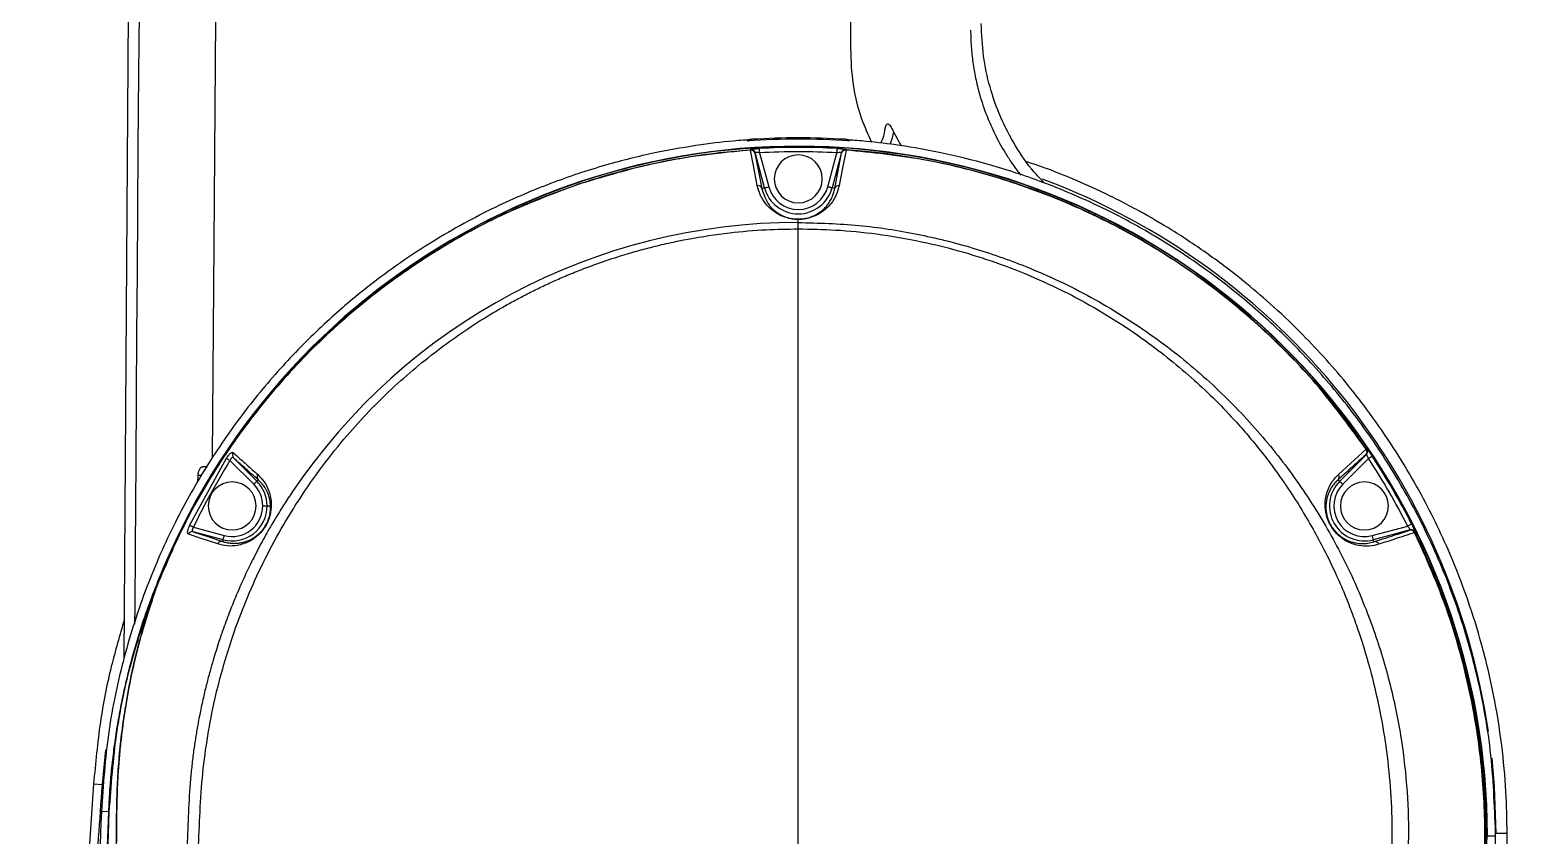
# Model space of a CAD drawing. Header units: millimetres. Extents: x 126 to 938, y 244 to 707.
# Drawn here: x 766.47 to 775.12, y 312.67 to 317.29 of the extents above; entities that cross this region are included whole.
import ezdxf

# ---------------------------------------------------------------- set-up
doc = ezdxf.new("R2010")
doc.units = ezdxf.units.MM

msp = doc.modelspace()

# ---------------------------------------------------------------- linework, layer by layer
at = {"color": 7, "linetype": 'Continuous', "lineweight": 25}
for p, q in [((767.0124, 313.692), (767.0388, 317.3901)), ((771.4267, 316.7107), (771.4704, 316.6302)), ((770.584, 316.6631), (770.6019, 316.6679)), ((770.6019, 316.6679), (770.6162, 316.6689)), ((771.1444, 316.6689), (771.1587, 316.6679)), ((771.1587, 316.6679), (771.1766, 316.6631)), ((770.6059, 316.607), (770.606, 316.6056)), ((770.6867, 316.3882), (770.6324, 316.591)), ((770.6587, 316.5894), (770.7109, 316.3947)), ((771.0498, 316.3947), (771.1019, 316.5894)), ((771.1282, 316.591), (771.0739, 316.3882)), ((770.6711, 316.384), (770.6867, 316.3882)), ((771.0895, 316.384), (771.0739, 316.3882)), ((770.8803, 316.2082), (770.8803, 316.2089)), ((770.8803, 316.1901), (770.8803, 316.2082)), ((770.8803, 316.1535), (770.8803, 316.1901)), ((770.8803, 306.8401), (770.8803, 316.1535)), ((773.9798, 314.7459), (774.1384, 314.8899)), ((774.1402, 314.8913), (774.1384, 314.8899)), ((767.3886, 314.4534), (767.5999, 314.8384)), ((767.7568, 314.6892), (767.6203, 314.8257)), ((767.6404, 314.8408), (767.7744, 314.7068)), ((773.9862, 314.7068), (774.1396, 314.8603)), ((774.1516, 314.8369), (774.0039, 314.6892)), ((767.4366, 314.7009), (767.4379, 314.7401)), ((767.4587, 314.7401), (767.4379, 314.7401)), ((767.491, 314.7901), (767.4642, 314.7901)), ((767.7823, 314.7147), (767.7744, 314.7068)), ((773.9773, 314.7158), (773.9862, 314.7068)), ((767.8082, 314.5651), (767.8331, 314.5651)), ((767.8331, 314.5651), (767.8531, 314.5651)), ((774.1733, 314.3957), (774.3766, 314.4501)), ((767.5808, 314.3715), (767.4099, 314.4173)), ((767.4102, 314.4431), (767.5873, 314.3957)), ((767.5782, 314.3618), (767.5808, 314.3715)), ((774.3913, 314.4282), (774.1798, 314.3715)), ((774.1829, 314.36), (774.1798, 314.3715)), ((774.4159, 314.4123), (774.4184, 314.4134)), ((767.1999, 314.1061), (767.2514, 314.2366)), ((767.2101, 314.1397), (767.236, 314.2052)), ((766.8884, 312.9693), (766.9071, 313.1662)), ((766.8379, 312.9728), (766.7428, 311.5358)), ((766.8379, 312.9728), (766.8884, 312.9693)), ((766.8921, 312.9148), (766.895, 312.9688)), ((766.9249, 312.8122), (766.8827, 312.8137)), ((766.8784, 312.6901), (766.8702, 312.454)), ((774.8228, 312.6741), (774.8312, 312.6741)), ((774.8332, 312.6741), (774.8803, 312.6741)), ((774.882, 312.6901), (774.9467, 312.6901))]:
    msp.add_line(p, q, dxfattribs=at)
at = {"color": 7, "linetype": 'Continuous', "lineweight": 25, "flags": 128}
for points in [[(767.0749, 313.8884), (767.0756, 313.9896), (767.0779, 314.3129), (767.0799, 314.5871), (767.0815, 314.8121), (767.0825, 314.9486), (767.0832, 315.0574), (767.0835, 315.0932), (767.0837, 315.1245), (767.0839, 315.1515), (767.0841, 315.174), (767.0842, 315.1921), (767.0867, 315.5491), (767.0893, 315.9062), (767.0918, 316.2634), (767.0944, 316.62), (767.0975, 317.0469), (767.1004, 317.3901)], [(767.5202, 314.8413), (767.5292, 316.068), (767.5386, 317.3583)], [(771.4267, 316.7107), (771.4164, 316.6671), (771.4051, 316.6372)], [(770.6587, 316.5894), (770.6584, 316.5942), (770.6582, 316.5988), (770.6579, 316.603), (770.6577, 316.6067), (770.6575, 316.6098), (770.6574, 316.6122), (770.6573, 316.6137), (770.6573, 316.6143)], [(771.1019, 316.5894), (771.1022, 316.5942), (771.1025, 316.5988), (771.1027, 316.603), (771.1029, 316.6067), (771.1031, 316.6098), (771.1032, 316.6122), (771.1033, 316.6137), (771.1033, 316.6143)], [(770.6453, 316.4018), (770.6233, 316.516), (770.606, 316.6056)], [(770.6319, 316.5879), (770.6538, 316.4737), (770.6711, 316.384)], [(771.0895, 316.384), (771.1115, 316.4981), (771.1287, 316.5878)], [(771.1546, 316.6056), (771.1326, 316.4915), (771.1153, 316.4018)], [(771.1288, 316.5885), (771.1285, 316.5899), (771.1282, 316.591)], [(770.6867, 316.3882), (770.6872, 316.3884), (770.6887, 316.3888), (770.6909, 316.3894), (770.6939, 316.3902), (770.6976, 316.3911), (770.7017, 316.3923), (770.7062, 316.3935), (770.7109, 316.3947)], [(771.0739, 316.3882), (771.0734, 316.3884), (771.072, 316.3888), (771.0697, 316.3894), (771.0667, 316.3902), (771.063, 316.3911), (771.0589, 316.3923), (771.0544, 316.3935), (771.0498, 316.3947)], [(774.1402, 314.8913), (774.1416, 314.8917), (774.1426, 314.892)], [(767.5999, 314.8384), (767.6011, 314.8376), (767.6028, 314.8366), (767.605, 314.8352), (767.6076, 314.8336), (767.6104, 314.8318), (767.6136, 314.8299), (767.6169, 314.8278), (767.6203, 314.8257)], [(774.1396, 314.8603), (774.1383, 314.8599), (774.1373, 314.8596)], [(774.1516, 314.8369), (774.1555, 314.8395), (774.1594, 314.842), (774.1629, 314.8444), (774.1661, 314.8464), (774.1686, 314.8482), (774.1706, 314.8495), (774.1719, 314.8503), (774.1724, 314.8506)], [(767.7744, 314.7068), (767.7741, 314.7064), (767.773, 314.7054), (767.7714, 314.7037), (767.7692, 314.7015), (767.7665, 314.6989), (767.7635, 314.6959), (767.7602, 314.6926), (767.7568, 314.6892)], [(773.9862, 314.7068), (773.9866, 314.7064), (773.9876, 314.7054), (773.9893, 314.7037), (773.9915, 314.7015), (773.9941, 314.6989), (773.9972, 314.6959), (774.0004, 314.6926), (774.0039, 314.6892)], [(767.4102, 314.4431), (767.4066, 314.4448), (767.4032, 314.4465), (767.3998, 314.4481), (767.3968, 314.4495), (767.3941, 314.4508), (767.3918, 314.4519), (767.3899, 314.4528), (767.3886, 314.4534)], [(774.3766, 314.4501), (774.3809, 314.4523), (774.385, 314.4544), (774.3888, 314.4563), (774.3921, 314.458), (774.3949, 314.4594), (774.397, 314.4605), (774.3984, 314.4612), (774.3989, 314.4615)], [(767.55, 314.3475), (767.4556, 314.3787), (767.3817, 314.4032)], [(767.4099, 314.4173), (767.5041, 314.3863), (767.5782, 314.3618)], [(767.5808, 314.3715), (767.581, 314.372), (767.5814, 314.3735), (767.582, 314.3757), (767.5828, 314.3787), (767.5838, 314.3824), (767.5849, 314.3865), (767.5861, 314.391), (767.5873, 314.3957)], [(774.1798, 314.3715), (774.1796, 314.372), (774.1793, 314.3735), (774.1787, 314.3757), (774.1778, 314.3787), (774.1769, 314.3824), (774.1758, 314.3865), (774.1746, 314.391), (774.1733, 314.3957)], [(774.859, 313.1187), (774.8731, 312.9567), (774.882, 312.6901)], [(766.895, 312.9688), (766.8936, 312.9689), (766.8923, 312.969), (766.8912, 312.9691), (766.8903, 312.9691), (766.8895, 312.9692), (766.889, 312.9692), (766.8886, 312.9692), (766.8884, 312.9693)], [(766.6916, 306.7478), (766.7569, 308.4459), (766.8222, 310.1439), (766.8736, 311.478), (766.9249, 312.8122)], [(766.8827, 312.8137), (766.8803, 312.7445), (766.8784, 312.6901)]]:
    msp.add_lwpolyline(points, dxfattribs=at)
at = {"color": 7, "linetype": 'Continuous', "lineweight": 25}
for centre, radius, start, end in [((770.8803, 312.6741), 3.9529, 360, 157.21096), ((770.8803, 312.6741), 3.9509, 0.00002, 156.7053), ((770.8803, 312.674), 3.994, 85.83206, 94.16794), ((770.8803, 312.674), 3.9466, 86.7603, 93.2397), ((770.6077, 316.5821), 0.025, 15.04632, 93.9762), ((770.6082, 316.5811), 0.0246, 15.91586, 95.16958), ((770.6082, 316.5845), 0.025, 15.05321, 93.96199), ((770.8803, 312.6741), 3.9216, 86.76026, 93.23974), ((770.8803, 316.4401), 0.1375, 0.00031, 179.99969), ((771.1524, 316.5845), 0.025, 86.03569, 164.94912), ((771.1524, 316.581), 0.0246, 84.95847, 164.07877), ((771.153, 316.582), 0.025, 86.02676, 164.95071), ((770.8802, 312.6737), 3.9428, 34.2246, 86.00772), ((770.8803, 316.4401), 0.1375, 180.00016, 359.99984), ((770.8803, 312.6901), 4.0017, 8.37658, 69.50067), ((769.6297, 316.4119), 0.00417, 175.44182, 195.73644), ((770.6474, 316.3773), 0.0246, 15.90443, 94.87398), ((770.8803, 316.4401), 0.2004, 195.00037, 344.99963), ((770.8803, 316.4401), 0.1754, 194.99994, 345.00006), ((771.1132, 316.3773), 0.0246, 85.18679, 164.09285), ((770.8796, 312.6915), 3.4986, 89.98899, 146.00162), ((774.1187, 314.8756), 0.0243, 316.49718, 36.06687), ((774.1196, 314.8772), 0.025, 315.04063, 34.20521), ((774.1219, 314.8779), 0.025, 315.04395, 34.20063), ((767.6581, 314.8577), 0.0244, 145.61985, 223.76515), ((770.8798, 312.6738), 3.9221, 26.92956, 33.46976), ((770.8808, 312.6744), 3.946, 26.92858, 33.47063), ((767.7999, 314.7315), 0.0243, 146.92154, 223.76403), ((773.9597, 314.7324), 0.0242, 316.52109, 34.02936), ((767.6327, 314.5651), 0.1375, 360, 180), ((767.6327, 314.5651), 0.1754, 359.99974, 45.00184), ((767.6327, 314.5651), 0.2004, 359.99879, 45.00136), ((774.1279, 314.5651), 0.2004, 134.99969, 285.0002), ((774.1279, 314.5651), 0.1754, 135.00099, 284.99934), ((774.1279, 314.5651), 0.1375, 360, 180), ((767.6327, 314.5651), 0.1375, 180.00031, 359.99969), ((767.6327, 314.5651), 0.2004, 255.00019, 359.99969), ((767.6327, 314.5651), 0.1754, 255.00056, 359.99925), ((774.1279, 314.5651), 0.1375, 180.00031, 359.99969), ((767.4041, 314.3936), 0.0244, 76.39673, 156.94393), ((774.3938, 314.4025), 0.0242, 23.93389, 103.29219), ((774.396, 314.4023), 0.025, 26.19364, 104.95585), ((774.3978, 314.404), 0.025, 26.20682, 104.95048), ((767.5725, 314.3381), 0.0244, 76.41606, 157.35029), ((774.1884, 314.3365), 0.0242, 22.54975, 103.17827), ((766.9263, 312.8134), 0.00184, 219.14916, 260.26179), ((770.8803, 312.6741), 3.951, 349.99994, 359.99986)]:
    msp.add_arc(centre, radius, start, end, dxfattribs=at)
for points, knots in [([(771.1806, 317.3901), (771.1799, 317.3217), (771.1784, 317.1855), (771.1884, 316.9816), (771.2311, 316.8007), (771.2805, 316.6954), (771.3012, 316.6513)], [0, 0, 0, 0, 0.271163, 0.539647, 0.807213, 1, 1, 1, 1]), ([(772.2891, 316.4193), (772.2698, 316.4392), (772.2079, 316.503), (772.1238, 316.6283), (772.0379, 316.7914), (771.977, 316.9647), (771.9377, 317.1456), (771.9328, 317.2684), (771.9303, 317.3308)], [0, 0, 0, 0, 0.082748, 0.265704, 0.448536, 0.633142, 0.813438, 1, 1, 1, 1]), ([(771.8689, 317.2926), (771.8696, 317.2616), (771.8709, 317.1998), (771.881, 317.1077), (771.8968, 317.0166), (771.9223, 316.913), (771.9583, 316.806), (772.0085, 316.6924), (772.0577, 316.6029), (772.1073, 316.5273), (772.1365, 316.4857), (772.1544, 316.4641), (772.1562, 316.4619)], [0, 0, 0, 0, 0.103916, 0.207158, 0.310221, 0.41357, 0.564427, 0.687682, 0.829751, 0.905933, 0.990609, 1, 1, 1, 1]), ([(771.3544, 316.6486), (771.3557, 316.6506), (771.3692, 316.6717), (771.3735, 316.6968), (771.3774, 316.7196)], [0, 0, 0, 0, 0.096607, 1, 1, 1, 1]), ([(771.3774, 316.7196), (771.3788, 316.7274), (771.3807, 316.7388), (771.3853, 316.7507), (771.389, 316.7544), (771.3912, 316.7555), (771.3936, 316.7557), (771.3969, 316.7548), (771.401, 316.7519), (771.407, 316.7456), (771.4164, 316.7319), (771.4225, 316.7193), (771.4267, 316.7107)], [0, 0, 0, 0, 0.242206, 0.350983, 0.377029, 0.400159, 0.422984, 0.448215, 0.500529, 0.573617, 0.712997, 1, 1, 1, 1]), ([(770.5934, 316.663), (770.5741, 316.6618), (770.484, 316.6564), (770.311, 316.6352), (770.0627, 316.593), (769.7801, 316.524), (769.4667, 316.4215), (769.1276, 316.2767), (768.7699, 316.0811), (768.4485, 315.8578), (768.1682, 315.6204), (767.9301, 315.3826), (767.7021, 315.112), (767.4897, 314.8077), (767.2985, 314.4695), (767.1346, 314.0982), (767.0054, 313.6955), (766.9133, 313.2642), (766.8931, 312.9658), (766.8827, 312.8137)], [0, 0, 0, 0, 0.009892, 0.046259, 0.08926, 0.138894, 0.195159, 0.258055, 0.32758, 0.403731, 0.458197, 0.515611, 0.575971, 0.639278, 0.705531, 0.774731, 0.846875, 0.921965, 1, 1, 1, 1]), ([(770.59, 316.6575), (770.5889, 316.6586), (770.5869, 316.6604), (770.5849, 316.6623), (770.584, 316.6631)], [0, 0, 0, 0, 0.560093, 1, 1, 1, 1]), ([(770.59, 316.6575), (770.5947, 316.6584), (770.6043, 316.6602), (770.6122, 316.6659), (770.6162, 316.6689)], [0, 0, 0, 0, 0.488058, 1, 1, 1, 1]), ([(770.6065, 316.6094), (770.6069, 316.6096), (770.6082, 316.6101), (770.6133, 316.6107), (770.6235, 316.612), (770.639, 316.6132), (770.6509, 316.6139), (770.6573, 316.6143)], [0, 0, 0, 0, 0.022518, 0.083145, 0.302081, 0.624296, 1, 1, 1, 1]), ([(771.1033, 316.6143), (771.1105, 316.6139), (771.1234, 316.6132), (771.1392, 316.6115), (771.1492, 316.6108), (771.1531, 316.6097), (771.1541, 316.6094)], [0, 0, 0, 0, 0.418995, 0.762214, 0.935896, 1, 1, 1, 1]), ([(771.1706, 316.6575), (771.1659, 316.6584), (771.1564, 316.6602), (771.1485, 316.6659), (771.1444, 316.6689)], [0, 0, 0, 0, 0.488015, 1, 1, 1, 1]), ([(774.8803, 312.6901), (774.8742, 312.8492), (774.8622, 313.161), (774.7767, 313.6126), (774.6505, 314.0339), (774.4863, 314.4214), (774.2927, 314.7735), (774.0763, 315.0891), (773.8437, 315.3686), (773.6008, 315.6129), (773.3529, 315.8237), (773.1046, 316.0031), (772.8598, 316.1537), (772.5875, 316.2962), (772.2932, 316.4216), (771.9853, 316.5224), (771.7124, 316.5896), (771.4778, 316.631), (771.3004, 316.6536), (771.2014, 316.6607), (771.1673, 316.6632)], [0, 0, 0, 0, 0.079802, 0.156428, 0.229878, 0.30015, 0.367246, 0.431163, 0.491902, 0.549463, 0.603846, 0.655048, 0.703072, 0.747916, 0.809208, 0.863348, 0.910335, 0.950166, 0.982842, 1, 1, 1, 1]), ([(771.1766, 316.6631), (771.1755, 316.6621), (771.1735, 316.6602), (771.1715, 316.6583), (771.1706, 316.6575)], [0, 0, 0, 0, 0.559938, 1, 1, 1, 1]), ([(769.6256, 316.4123), (769.6802, 316.4298), (769.8014, 316.4686), (770.0001, 316.5194), (770.2128, 316.5618), (770.4176, 316.5914), (770.5462, 316.6021), (770.6059, 316.607)], [0, 0, 0, 0, 0.171572, 0.380944, 0.613645, 0.820623, 1, 1, 1, 1]), ([(770.606, 316.6056), (770.4389, 316.5887), (770.106, 316.5548), (769.7854, 316.4587), (769.6257, 316.4108)], [0, 0, 0, 0, 0.501857, 1, 1, 1, 1]), ([(770.6059, 316.607), (770.606, 316.6075), (770.6062, 316.6083), (770.6064, 316.6091), (770.6065, 316.6094)], [0, 0, 0, 0, 0.560178, 1, 1, 1, 1]), ([(770.6324, 316.591), (770.6323, 316.5905), (770.6321, 316.5897), (770.6319, 316.5889), (770.6318, 316.5885)], [0, 0, 0, 0, 0.559845, 1, 1, 1, 1]), ([(770.6319, 316.5879), (770.6319, 316.588), (770.6318, 316.5883), (770.6318, 316.5885), (770.6318, 316.5885)], [0, 0, 0, 0, 0.743618, 1, 1, 1, 1]), ([(770.6587, 316.5894), (770.6551, 316.5898), (770.649, 316.5906), (770.6418, 316.5912), (770.6373, 316.5914), (770.6348, 316.5913), (770.6332, 316.5914), (770.6326, 316.5911), (770.6324, 316.591)], [0, 0, 0, 0, 0.4060938, 0.6940976, 0.8247214, 0.9202159, 0.9783368, 1, 1, 1, 1]), ([(771.1282, 316.591), (771.1281, 316.5911), (771.1275, 316.5914), (771.1258, 316.5913), (771.1234, 316.5914), (771.1188, 316.5912), (771.1116, 316.5906), (771.1055, 316.5898), (771.1019, 316.5894)], [0, 0, 0, 0, 0.021657, 0.079666, 0.174936, 0.305334, 0.59345, 1, 1, 1, 1]), ([(771.1288, 316.5885), (771.1288, 316.5884), (771.1288, 316.5882), (771.1288, 316.5879), (771.1287, 316.5878)], [0, 0, 0, 0, 0.376072, 1, 1, 1, 1]), ([(771.1541, 316.6094), (771.1542, 316.609), (771.1544, 316.6081), (771.1546, 316.6073), (771.1547, 316.6069)], [0, 0, 0, 0, 0.560103, 1, 1, 1, 1]), ([(771.1547, 316.6069), (771.1547, 316.6068), (771.1547, 316.6063), (771.1546, 316.6059), (771.1546, 316.6056)], [0, 0, 0, 0, 0.376986, 1, 1, 1, 1]), ([(774.1384, 314.8899), (774.0508, 315.0101), (773.8759, 315.2502), (773.5649, 315.5693), (773.2228, 315.8536), (772.8498, 316.0971), (772.4514, 316.2976), (772.0323, 316.4511), (771.5988, 316.5599), (771.3025, 316.5904), (771.1546, 316.6056)], [0, 0, 0, 0, 0.125159, 0.250105, 0.374288, 0.499327, 0.624565, 0.749283, 0.874831, 1, 1, 1, 1]), ([(774.9467, 312.6901), (774.9453, 312.7695), (774.9424, 312.9375), (774.9173, 313.2026), (774.872, 313.4849), (774.8059, 313.7633), (774.7267, 314.0174), (774.6436, 314.2357), (774.558, 314.4288), (774.4737, 314.5964), (774.3757, 314.7712), (774.2629, 314.9511), (774.1399, 315.124), (774.0166, 315.2804), (773.8943, 315.4221), (773.7494, 315.5743), (773.5964, 315.7189), (773.4222, 315.8667), (773.2346, 316.0088), (773.0337, 316.1421), (772.8254, 316.2637), (772.6292, 316.3636), (772.4417, 316.4458), (772.3024, 316.5015), (772.2199, 316.5284), (772.1918, 316.5375)], [0, 0, 0, 0, 0.04712, 0.099786, 0.157997, 0.21686, 0.269534, 0.316019, 0.355491, 0.394963, 0.427397, 0.474478, 0.520985, 0.553365, 0.592746, 0.632127, 0.678116, 0.717731, 0.767764, 0.817796, 0.860843, 0.910985, 0.948428, 0.98246, 1, 1, 1, 1]), ([(769.6257, 316.4108), (769.4902, 316.3606), (769.2194, 316.2604), (768.838, 316.0554), (768.4802, 315.8134), (768.1507, 315.5326), (767.8529, 315.2171), (767.593, 314.8713), (767.3698, 314.5016), (767.2566, 314.2381), (767.1999, 314.1061)], [0, 0, 0, 0, 0.12544, 0.25059, 0.374997, 0.500123, 0.625932, 0.751095, 0.875297, 1, 1, 1, 1]), ([(767.2514, 314.2366), (767.3159, 314.3725), (767.4412, 314.6371), (767.6335, 314.9276), (767.7853, 315.1265), (767.8876, 315.2497), (767.9922, 315.3657), (768.0986, 315.4749), (768.2064, 315.5774), (768.3154, 315.6736), (768.4254, 315.7639), (768.5361, 315.8482), (768.647, 315.9269), (768.758, 316), (768.9256, 316.1027), (769.1417, 316.2181), (769.3954, 316.331), (769.5541, 316.387), (769.6256, 316.4123)], [0, 0, 0, 0, 0.135976, 0.264648, 0.314092, 0.362369, 0.409478, 0.45542, 0.500197, 0.544048, 0.586952, 0.628909, 0.66992, 0.709984, 0.749103, 0.847762, 0.931393, 1, 1, 1, 1]), ([(770.8803, 316.2082), (770.8755, 316.2083), (770.866, 316.2085), (770.8488, 316.2101), (770.8247, 316.2141), (770.7892, 316.2248), (770.7409, 316.2495), (770.6944, 316.2919), (770.66, 316.3464), (770.6501, 316.3839), (770.6453, 316.4018)], [0, 0, 0, 0, 0.04426, 0.085784, 0.15727, 0.266437, 0.422556, 0.64798, 0.831627, 1, 1, 1, 1]), ([(770.6711, 316.384), (770.682, 316.351), (770.6999, 316.2967), (770.7544, 316.2475), (770.7993, 316.2234), (770.8336, 316.2134), (770.857, 316.2101), (770.8703, 316.2091), (770.877, 316.209), (770.8803, 316.2089)], [0, 0, 0, 0, 0.347371, 0.571039, 0.725781, 0.863885, 0.932219, 0.966188, 1, 1, 1, 1]), ([(771.1153, 316.4018), (771.1105, 316.3839), (771.1006, 316.3462), (771.0732, 316.3031), (771.0423, 316.2699), (771.009, 316.2439), (770.9708, 316.2245), (770.9353, 316.214), (770.9115, 316.21), (770.8944, 316.2085), (770.8851, 316.2083), (770.8803, 316.2082)], [0, 0, 0, 0, 0.1684037, 0.3527147, 0.4578975, 0.5797112, 0.7359964, 0.8445504, 0.9152718, 0.9561407, 1, 1, 1, 1]), ([(770.8803, 316.2089), (770.8836, 316.209), (770.8902, 316.2091), (770.9035, 316.21), (770.9178, 316.2121), (770.9331, 316.2155), (770.946, 316.2193), (770.9652, 316.2262), (770.9877, 316.2373), (771.0114, 316.2537), (771.0309, 316.2711), (771.0478, 316.2901), (771.063, 316.3121), (771.0746, 316.3347), (771.084, 316.359), (771.0875, 316.3751), (771.0895, 316.384)], [0, 0, 0, 0, 0.033437, 0.067019, 0.134607, 0.179965, 0.225547, 0.271339, 0.386449, 0.47917, 0.562681, 0.650167, 0.737064, 0.833003, 0.906967, 1, 1, 1, 1]), ([(770.8803, 316.1901), (770.9966, 316.1869), (771.2253, 316.1805), (771.5605, 316.1287), (771.8809, 316.0493), (772.2168, 315.9318), (772.5604, 315.7699), (772.9007, 315.557), (773.2049, 315.316), (773.4721, 315.0519), (773.703, 314.7699), (773.898, 314.4741), (774.0587, 314.1692), (774.1851, 313.8581), (774.279, 313.5449), (774.3425, 313.2342), (774.3766, 312.9306), (774.3837, 312.6385), (774.3684, 312.3637), (774.335, 312.1118), (774.2875, 311.8785), (774.2294, 311.6657), (774.1644, 311.475), (774.1104, 311.3407), (774.0718, 311.2529), (774.0487, 311.2028), (774.0269, 311.1572), (774.0065, 311.1161), (773.9877, 311.0794), (773.9511, 311.0098), (773.8887, 310.8983), (773.787, 310.7393), (773.6644, 310.5554), (773.5852, 310.3628), (773.5355, 310.1834), (773.5114, 310.0281), (773.4843, 309.8642), (773.4562, 309.6911), (773.4265, 309.509), (773.3858, 309.2595), (773.3368, 308.9587), (773.2821, 308.6231), (773.234, 308.3278), (773.1924, 308.0731), (773.1576, 307.8596), (773.134, 307.715), (773.1196, 307.6272), (773.1126, 307.5838), (773.1062, 307.545), (773.1007, 307.5109), (773.0959, 307.4815), (773.0827, 307.4011), (773.0616, 307.2682), (773.0369, 307.1229), (773.0329, 307.0182), (773.0335, 306.9558), (773.0375, 306.8935), (773.0444, 306.8315), (773.0544, 306.7698), (773.0673, 306.7091), (773.082, 306.6534), (773.0991, 306.5986), (773.12, 306.5406), (773.1489, 306.4724), (773.1877, 306.3953), (773.238, 306.311), (773.3014, 306.2226), (773.372, 306.1412), (773.4294, 306.0852), (773.466, 306.0529), (773.4846, 306.0372), (773.5015, 306.0233), (773.5168, 306.0113), (773.5303, 306.001), (773.5854, 305.9599), (773.6867, 305.8954), (773.8423, 305.8263), (773.9985, 305.7742), (774.1485, 305.72), (774.2938, 305.6686), (774.4611, 305.6092), (774.656, 305.5402), (774.8831, 305.4596), (775.0382, 305.4046), (775.1173, 305.3765)], [0, 0, 0, 0, 0.024441, 0.048061, 0.071154, 0.09378, 0.122786, 0.150815, 0.178018, 0.204221, 0.22967, 0.254523, 0.278594, 0.302025, 0.325013, 0.347259, 0.368617, 0.389173, 0.408619, 0.426434, 0.442551, 0.45866, 0.472781, 0.48489, 0.489081, 0.492948, 0.49649, 0.499707, 0.502599, 0.505168, 0.516231, 0.529458, 0.544866, 0.562603, 0.572945, 0.583956, 0.595605, 0.607893, 0.620824, 0.634402, 0.661059, 0.684903, 0.705891, 0.723986, 0.739157, 0.751379, 0.754793, 0.757877, 0.76063, 0.763051, 0.76514, 0.766896, 0.780185, 0.793447, 0.797827, 0.802196, 0.806564, 0.810938, 0.815318, 0.819692, 0.823979, 0.827436, 0.831759, 0.836945, 0.842997, 0.849888, 0.857561, 0.865837, 0.872525, 0.874402, 0.876106, 0.877638, 0.878999, 0.880192, 0.881216, 0.89346, 0.905345, 0.916904, 0.928079, 0.938882, 0.949316, 0.965406, 0.982352, 1, 1, 1, 1]), ([(767.2468, 308.0366), (767.2564, 308.2755), (767.2755, 308.7495), (767.3043, 309.4552), (767.3335, 310.158), (767.3595, 310.7755), (767.3822, 311.306), (767.4014, 311.7473), (767.4203, 312.1835), (767.441, 312.6217), (767.4542, 312.986), (767.4952, 313.273), (767.5373, 313.4806), (767.5901, 313.6799), (767.6539, 313.8748), (767.73, 314.069), (767.821, 314.2651), (767.9183, 314.444), (768.0278, 314.6211), (768.1478, 314.793), (768.2818, 314.9602), (768.421, 315.1136), (768.6019, 315.2903), (768.8368, 315.4838), (769.0515, 315.6272), (769.1912, 315.7087), (769.257, 315.7452), (769.3263, 315.7815), (769.3991, 315.8176), (769.4756, 315.8531), (769.556, 315.888), (769.641, 315.9223), (769.7428, 315.9601), (769.8438, 315.9939), (769.9454, 316.0242), (770.037, 316.0489), (770.1394, 316.0734), (770.2896, 316.1042), (770.4763, 316.1322), (770.6871, 316.1505), (770.8189, 316.1525), (770.8803, 316.1535)], [0, 0, 0, 0, 0.071184, 0.141274, 0.210323, 0.280644, 0.325304, 0.368459, 0.412159, 0.455325, 0.499119, 0.520569, 0.541592, 0.562152, 0.58194, 0.60262, 0.624221, 0.646276, 0.663205, 0.686221, 0.708662, 0.726971, 0.747845, 0.783917, 0.817419, 0.824604, 0.832073, 0.839833, 0.847893, 0.856263, 0.864956, 0.873987, 0.883558, 0.897289, 0.905689, 0.915111, 0.925557, 0.937037, 0.960744, 0.981728, 1, 1, 1, 1]), ([(770.8803, 316.1535), (770.9515, 316.1522), (771.1017, 316.1496), (771.3382, 316.1259), (771.5844, 316.0838), (771.8209, 316.0245), (772.0465, 315.9515), (772.2622, 315.865), (772.4757, 315.7616), (772.6791, 315.6446), (772.9078, 315.4909), (773.151, 315.2949), (773.3305, 315.116), (773.4321, 315.0018), (773.4698, 314.9579), (773.5065, 314.9136), (773.5423, 314.8689), (773.5772, 314.8237), (773.6097, 314.7801), (773.6445, 314.7317), (773.6954, 314.6582), (773.761, 314.5567), (773.8323, 314.4357), (773.8994, 314.3109), (773.9603, 314.1856), (774.0143, 314.0616), (774.0585, 313.9487), (774.1113, 313.7992), (774.1678, 313.6102), (774.2201, 313.382), (774.2575, 313.1553), (774.2804, 312.9257), (774.2883, 312.6888), (774.2819, 312.4865), (774.2684, 312.3194), (774.2533, 312.1911), (774.2381, 312.0926), (774.2257, 312.023), (774.2169, 311.977), (774.2065, 311.9262), (774.1942, 311.8708), (774.1798, 311.8108), (774.1597, 311.7345), (774.1287, 311.6294), (774.0937, 311.5273), (774.0602, 311.4395), (774.0351, 311.3777), (774.0066, 311.3117), (773.9745, 311.2418), (773.9384, 311.1682), (773.8945, 311.0845), (773.838, 310.9847), (773.7666, 310.8695), (773.6823, 310.7454), (773.5925, 310.6277), (773.532, 310.5208), (773.4918, 310.4358), (773.4643, 310.3686), (773.4407, 310.3008), (773.4207, 310.2326), (773.4063, 310.1721), (773.395, 310.1149), (773.3861, 310.0564), (773.3752, 309.9846), (773.3622, 309.8994), (773.3331, 309.7098), (773.2872, 309.4118), (773.2233, 309.0017), (773.156, 308.573), (773.0958, 308.1931), (773.0449, 307.8713), (773.0023, 307.6101), (772.9625, 307.3433), (772.9097, 307.0889), (772.9092, 306.9172), (772.909, 306.8401)], [0, 0, 0, 0, 0.018594, 0.039227, 0.06201, 0.08378, 0.102863, 0.123911, 0.144415, 0.164774, 0.185159, 0.21635, 0.246177, 0.25124, 0.256276, 0.261287, 0.266276, 0.271244, 0.276193, 0.280464, 0.28681, 0.299557, 0.312018, 0.323482, 0.336576, 0.348384, 0.35879, 0.36826, 0.389798, 0.410254, 0.429377, 0.449789, 0.470461, 0.491265, 0.502607, 0.514252, 0.524987, 0.528638, 0.53272, 0.537232, 0.542173, 0.547546, 0.553356, 0.562779, 0.576165, 0.581522, 0.587329, 0.593586, 0.600287, 0.607428, 0.615002, 0.624967, 0.637389, 0.650391, 0.664146, 0.676, 0.682384, 0.688702, 0.694958, 0.701142, 0.707238, 0.711215, 0.716365, 0.722688, 0.730187, 0.738866, 0.772807, 0.808932, 0.847283, 0.886166, 0.909388, 0.932404, 0.955265, 0.979903, 1, 1, 1, 1]), ([(774.1426, 314.892), (774.1429, 314.8918), (774.1441, 314.8909), (774.1471, 314.8867), (774.1534, 314.8787), (774.1622, 314.8658), (774.1688, 314.856), (774.1724, 314.8506)], [0, 0, 0, 0, 0.022563, 0.083132, 0.302003, 0.624231, 1, 1, 1, 1]), ([(767.6203, 314.8257), (767.5781, 314.7559), (767.5028, 314.6312), (767.4385, 314.5006), (767.4102, 314.4431)], [0, 0, 0, 0, 0.559951, 1, 1, 1, 1]), ([(767.5999, 314.8384), (767.6039, 314.8444), (767.6112, 314.8553), (767.6222, 314.8661), (767.6314, 314.8732), (767.6362, 314.872), (767.6379, 314.8715)], [0, 0, 0, 0, 0.4037316, 0.7314988, 0.9005767, 1, 1, 1, 1]), ([(767.6404, 314.8408), (767.6389, 314.8418), (767.6365, 314.8432), (767.6328, 314.8423), (767.6301, 314.8407), (767.6273, 314.8382), (767.6247, 314.8348), (767.6222, 314.8305), (767.6209, 314.8273), (767.6203, 314.8257)], [0, 0, 0, 0, 0.179, 0.270632, 0.371346, 0.498836, 0.64741, 0.815545, 1, 1, 1, 1]), ([(767.6379, 314.8715), (767.6643, 314.8479), (767.7115, 314.8057), (767.7586, 314.7635), (767.7795, 314.7448)], [0, 0, 0, 0, 0.558047, 1, 1, 1, 1]), ([(767.7823, 314.7147), (767.7557, 314.7383), (767.7085, 314.7804), (767.6612, 314.8224), (767.6404, 314.8408)], [0, 0, 0, 0, 0.561937, 1, 1, 1, 1]), ([(774.1363, 314.8588), (774.1069, 314.8324), (774.0538, 314.7847), (774.0008, 314.737), (773.9773, 314.7158)], [0, 0, 0, 0, 0.555604, 1, 1, 1, 1]), ([(774.1363, 314.8588), (774.1366, 314.859), (774.1368, 314.8593), (774.1372, 314.8595), (774.1373, 314.8596)], [0, 0, 0, 0, 0.755655, 1, 1, 1, 1]), ([(774.1516, 314.8369), (774.1501, 314.8401), (774.1477, 314.8458), (774.1446, 314.8523), (774.1425, 314.8563), (774.1412, 314.8584), (774.1404, 314.8598), (774.1398, 314.8602), (774.1396, 314.8603)], [0, 0, 0, 0, 0.405987, 0.694373, 0.824691, 0.920013, 0.978204, 1, 1, 1, 1]), ([(767.4379, 314.7401), (767.4381, 314.7435), (767.4384, 314.7503), (767.4401, 314.7599), (767.4427, 314.7687), (767.4468, 314.7779), (767.4531, 314.7874), (767.4609, 314.7893), (767.4642, 314.7901)], [0, 0, 0, 0, 0.16828, 0.333596, 0.479379, 0.618236, 0.834364, 1, 1, 1, 1]), ([(767.7795, 314.7448), (767.7922, 314.7317), (767.8192, 314.704), (767.842, 314.658), (767.8545, 314.613), (767.859, 314.567), (767.8542, 314.5263), (767.8448, 314.4942), (767.8369, 314.474), (767.8267, 314.4539), (767.8119, 314.4307), (767.7931, 314.408), (767.7653, 314.3827), (767.7241, 314.3559), (767.6674, 314.337), (767.6048, 314.3334), (767.5678, 314.3429), (767.55, 314.3475)], [0, 0, 0, 0, 0.0854516, 0.1809918, 0.2372342, 0.304828, 0.3969272, 0.4277135, 0.4623195, 0.4988828, 0.533558, 0.5912383, 0.6371486, 0.709559, 0.8211445, 0.9140404, 1, 1, 1, 1]), ([(767.8531, 314.5651), (767.8521, 314.5773), (767.8499, 314.6026), (767.8386, 314.6375), (767.8231, 314.6673), (767.8048, 314.693), (767.7901, 314.7071), (767.7823, 314.7147)], [0, 0, 0, 0, 0.215507, 0.446427, 0.641249, 0.808091, 1, 1, 1, 1]), ([(774.2107, 314.3457), (774.1923, 314.3412), (774.154, 314.3317), (774.0892, 314.3364), (774.0308, 314.3574), (773.989, 314.3867), (773.9617, 314.4134), (773.9439, 314.4364), (773.9307, 314.4588), (773.9217, 314.4774), (773.9147, 314.496), (773.9058, 314.5269), (773.9009, 314.567), (773.9052, 314.6128), (773.9175, 314.6582), (773.9402, 314.7046), (773.9671, 314.7327), (773.9798, 314.7459)], [0, 0, 0, 0, 0.088323, 0.18408, 0.299731, 0.374884, 0.421821, 0.478507, 0.510661, 0.543484, 0.575028, 0.603843, 0.694324, 0.762025, 0.818332, 0.914576, 1, 1, 1, 1]), ([(773.9773, 314.7158), (773.9711, 314.7098), (773.9595, 314.6988), (773.9438, 314.6787), (773.9305, 314.6569), (773.9199, 314.6331), (773.9127, 314.6098), (773.9084, 314.5871), (773.9065, 314.5633), (773.9074, 314.5387), (773.9112, 314.5155), (773.9167, 314.4951), (773.9233, 314.4773), (773.9315, 314.4602), (773.9423, 314.4421), (773.9563, 314.4235), (773.9721, 314.407), (773.9875, 314.3939), (774.0019, 314.3836), (774.0182, 314.3739), (774.0366, 314.3652), (774.0573, 314.3578), (774.0833, 314.3516), (774.114, 314.3487), (774.1491, 314.3507), (774.1715, 314.3569), (774.1829, 314.36)], [0, 0, 0, 0, 0.044808, 0.083829, 0.132727, 0.178165, 0.219762, 0.260154, 0.299305, 0.344381, 0.38887, 0.421848, 0.454901, 0.488016, 0.521179, 0.564917, 0.609699, 0.640131, 0.671001, 0.702291, 0.739071, 0.777396, 0.817223, 0.878844, 0.938218, 1, 1, 1, 1]), ([(767.9791, 314.6478), (767.963, 314.6235), (767.9214, 314.5611), (767.8629, 314.4652), (767.8027, 314.3586), (767.7513, 314.26), (767.7039, 314.1616), (767.6609, 314.0649), (767.6201, 313.9649), (767.5856, 313.8726), (767.5532, 313.7781), (767.5278, 313.6967), (767.5047, 313.6158), (767.4858, 313.544), (767.4666, 313.4641), (767.4514, 313.3935), (767.4406, 313.3379), (767.4336, 313.2994), (767.4274, 313.2634), (767.4215, 313.2267), (767.4158, 313.1893), (767.4104, 313.1503), (767.4052, 313.1096), (767.4004, 313.0672), (767.3845, 312.9112), (767.3766, 312.6555), (767.362, 312.3172), (767.3503, 312.0237), (767.3402, 311.7752), (767.332, 311.5714), (767.3255, 311.4124), (767.3209, 311.2981), (767.3184, 311.2367), (767.3174, 311.2134)], [0, 0, 0, 0, 0.024588, 0.063301, 0.094722, 0.127898, 0.157099, 0.186853, 0.217198, 0.248167, 0.269998, 0.301501, 0.320095, 0.340967, 0.364112, 0.389483, 0.401883, 0.411925, 0.422505, 0.432676, 0.443302, 0.454384, 0.465924, 0.477925, 0.49039, 0.598233, 0.693534, 0.776136, 0.846085, 0.903419, 0.948169, 0.980358, 1, 1, 1, 1]), ([(767.5782, 314.3618), (767.5858, 314.3595), (767.5999, 314.3553), (767.6202, 314.3521), (767.6409, 314.3505), (767.6627, 314.3511), (767.6858, 314.3544), (767.7172, 314.3624), (767.745, 314.3751), (767.7686, 314.391), (767.7814, 314.4012), (767.7948, 314.4137), (767.8082, 314.4287), (767.8195, 314.4445), (767.8278, 314.4587), (767.834, 314.4709), (767.8394, 314.4834), (767.8461, 314.5028), (767.8525, 314.5301), (767.8529, 314.5534), (767.8531, 314.5651)], [0, 0, 0, 0, 0.0590962, 0.1101453, 0.1530062, 0.2148193, 0.2727877, 0.3268225, 0.4570405, 0.4987713, 0.5395884, 0.5794583, 0.6351394, 0.6902376, 0.7242497, 0.7582689, 0.7922795, 0.8262726, 0.9122424, 1, 1, 1, 1]), ([(767.3817, 314.4032), (767.38, 314.4051), (767.3754, 314.4108), (767.3783, 314.4238), (767.3819, 314.4383), (767.3863, 314.4481), (767.3886, 314.4534)], [0, 0, 0, 0, 0.1391553, 0.3969743, 0.6790378, 1, 1, 1, 1]), ([(774.3913, 314.4282), (774.3913, 314.4284), (774.3913, 314.4291), (774.3904, 314.4304), (774.3892, 314.4326), (774.3867, 314.4364), (774.3825, 314.4424), (774.3788, 314.4473), (774.3766, 314.4501)], [0, 0, 0, 0, 0.021618, 0.079625, 0.174999, 0.305553, 0.593344, 1, 1, 1, 1]), ([(774.3989, 314.4615), (774.4021, 314.4551), (774.408, 314.4435), (774.4145, 314.429), (774.4189, 314.42), (774.4199, 314.4161), (774.4202, 314.4151)], [0, 0, 0, 0, 0.418912, 0.762163, 0.935923, 1, 1, 1, 1]), ([(767.4102, 314.4431), (767.4093, 314.4416), (767.4074, 314.4388), (767.4054, 314.4344), (767.4042, 314.4302), (767.4037, 314.4256), (767.4047, 314.4202), (767.4082, 314.4183), (767.4099, 314.4173)], [0, 0, 0, 0, 0.177726, 0.342244, 0.49031, 0.62027, 0.811495, 1, 1, 1, 1]), ([(774.1829, 314.36), (774.2214, 314.3724), (774.2898, 314.3943), (774.3583, 314.4164), (774.3882, 314.426)], [0, 0, 0, 0, 0.562287, 1, 1, 1, 1]), ([(774.4159, 314.4123), (774.3777, 314.3999), (774.3094, 314.3777), (774.241, 314.3555), (774.2107, 314.3457)], [0, 0, 0, 0, 0.5576963, 1, 1, 1, 1]), ([(774.3895, 314.4265), (774.3894, 314.4264), (774.3889, 314.4262), (774.3885, 314.4261), (774.3882, 314.426)], [0, 0, 0, 0, 0.360691, 1, 1, 1, 1]), ([(774.3895, 314.4265), (774.3899, 314.4268), (774.3904, 314.4274), (774.391, 314.4279), (774.3913, 314.4282)], [0, 0, 0, 0, 0.560516, 1, 1, 1, 1]), ([(774.7594, 311.9903), (774.7792, 312.1274), (774.8188, 312.4009), (774.8233, 312.816), (774.7875, 313.2296), (774.7068, 313.6372), (774.5869, 314.0352), (774.4729, 314.2866), (774.4159, 314.4123)], [0, 0, 0, 0, 0.167102, 0.333056, 0.499671, 0.667289, 0.833538, 1, 1, 1, 1]), ([(774.4202, 314.4151), (774.4199, 314.4148), (774.4193, 314.4142), (774.4187, 314.4136), (774.4184, 314.4134)], [0, 0, 0, 0, 0.560169, 1, 1, 1, 1]), ([(774.4184, 314.4134), (774.4604, 314.3231), (774.5393, 314.1534), (774.6094, 313.9573), (774.6482, 313.8348), (774.6655, 313.777), (774.6813, 313.7214), (774.6956, 313.668), (774.7086, 313.6168), (774.7391, 313.489), (774.7766, 313.2963), (774.8068, 313.0509), (774.8208, 312.8481), (774.8222, 312.7272), (774.8228, 312.6741)], [0, 0, 0, 0, 0.1658379, 0.311575, 0.3464267, 0.3798993, 0.4119922, 0.4427054, 0.4720391, 0.499993, 0.661525, 0.7987064, 0.9115325, 1, 1, 1, 1]), ([(766.9249, 312.8122), (766.9267, 312.8504), (766.9302, 312.9255), (766.9397, 313.0396), (766.9524, 313.1544), (766.9687, 313.2699), (766.9881, 313.3833), (767.0106, 313.4954), (767.0516, 313.6724), (767.1196, 313.9122), (767.1973, 314.1078), (767.236, 314.2052)], [0, 0, 0, 0, 0.079802, 0.157286, 0.239377, 0.321203, 0.401023, 0.479905, 0.560099, 0.78105, 1, 1, 1, 1]), ([(767.2101, 314.1397), (767.1703, 314.0217), (767.0905, 313.7857), (767.0352, 313.5172), (767.0087, 313.3458), (766.9989, 313.2731), (766.9905, 313.2001), (766.9833, 313.1269), (766.9776, 313.0535), (766.9732, 312.9799), (766.9702, 312.9067), (766.9687, 312.8422), (766.968, 312.7746), (766.967, 312.6909), (766.9661, 312.5926), (766.9651, 312.4938), (766.9642, 312.4067), (766.9633, 312.3218), (766.9623, 312.2265), (766.9612, 312.1182), (766.9599, 311.9886), (766.9585, 311.851), (766.9566, 311.6682), (766.9545, 311.4597), (766.9522, 311.234), (766.9501, 311.0222), (766.9481, 310.8022), (766.946, 310.5664), (766.9441, 310.3273), (766.9424, 310.0997), (766.94, 309.7426), (766.9376, 309.2589), (766.9365, 308.7953), (766.9363, 308.4893), (766.9364, 308.3348), (766.9365, 308.1816), (766.9368, 308.0298), (766.9371, 307.8793), (766.9377, 307.6994), (766.9387, 307.5007), (766.9394, 307.2821), (766.9425, 307.0753), (766.9364, 306.8658), (766.9165, 306.6362), (766.8783, 306.3893), (766.816, 306.1291), (766.7213, 305.8777), (766.6331, 305.7205), (766.5885, 305.641)], [0, 0, 0, 0, 0.043475, 0.086968, 0.095506, 0.104051, 0.112606, 0.121175, 0.129724, 0.138311, 0.14696, 0.155303, 0.160843, 0.170588, 0.184539, 0.195188, 0.205089, 0.214972, 0.224838, 0.238376, 0.252817, 0.270111, 0.28645, 0.31667, 0.342957, 0.365311, 0.390647, 0.419822, 0.447663, 0.474171, 0.499345, 0.572392, 0.643144, 0.661295, 0.679289, 0.697126, 0.714805, 0.732328, 0.749692, 0.777664, 0.801721, 0.826072, 0.849886, 0.874901, 0.906529, 0.937103, 0.968206, 1, 1, 1, 1]), ([(767.1999, 314.1061), (767.1613, 313.9884), (767.0839, 313.7532), (767.0295, 313.4777), (767.0027, 313.2907), (766.9913, 313.1933), (766.9824, 313.0969), (766.9759, 313.0005), (766.9717, 312.9035), (766.9695, 312.7855), (766.9683, 312.6379), (766.9665, 312.4684), (766.9646, 312.2895), (766.9627, 312.1011), (766.9605, 311.8935), (766.9571, 311.5637), (766.9529, 311.1434), (766.9484, 310.6574), (766.9448, 310.2374), (766.9426, 309.9205), (766.9412, 309.6852), (766.9402, 309.5099), (766.9395, 309.3362), (766.9388, 309.164), (766.9383, 308.9933), (766.9379, 308.8241), (766.9372, 308.4135), (766.9384, 307.9409), (766.9391, 307.4187), (766.9447, 307.0896), (766.9333, 306.7664), (766.8912, 306.4448), (766.8232, 306.1476), (766.7225, 305.8791), (766.6344, 305.7227), (766.5885, 305.641)], [0, 0, 0, 0, 0.04341, 0.086814, 0.098233, 0.109687, 0.121181, 0.132207, 0.143562, 0.155239, 0.173625, 0.195335, 0.214682, 0.236378, 0.261431, 0.287508, 0.352058, 0.408887, 0.457996, 0.499384, 0.52005, 0.54054, 0.560852, 0.580987, 0.600946, 0.620728, 0.640332, 0.744997, 0.786484, 0.823505, 0.86046, 0.899817, 0.937108, 0.96717, 1, 1, 1, 1]), ([(767.2101, 314.1397), (767.1582, 313.9967), (767.0546, 313.7118), (766.9592, 313.2652), (766.9371, 312.9631), (766.926, 312.8116)], [0, 0, 0, 0, 0.334303, 0.6662, 1, 1, 1, 1]), ([(767.014, 313.9135), (766.9879, 313.8241), (766.9314, 313.6308), (766.8697, 313.3165), (766.8488, 313.0908), (766.8379, 312.9728)], [0, 0, 0, 0, 0.291232, 0.629544, 1, 1, 1, 1]), ([(766.4738, 307.3931), (766.4927, 307.6533), (766.5306, 308.1738), (766.5893, 308.9545), (766.6486, 309.735), (766.7038, 310.4598), (766.7544, 311.1289), (766.8001, 311.7423), (766.845, 312.3557), (766.8739, 312.7647), (766.8884, 312.9693)], [0, 0, 0, 0, 0.139999, 0.279999, 0.42, 0.560001, 0.670002, 0.780002, 0.890001, 1, 1, 1, 1]), ([(766.926, 312.8116), (766.9, 312.1378), (766.848, 310.7901), (766.7706, 308.7686), (766.7183, 307.421), (766.6921, 306.7473)], [0, 0, 0, 0, 0.333345, 0.666681, 1, 1, 1, 1]), ([(774.8228, 312.6741), (774.8224, 312.6308), (774.8216, 312.5411), (774.814, 312.3975), (774.8015, 312.2571), (774.7844, 312.1185), (774.7703, 312.034), (774.7629, 311.9895)], [0, 0, 0, 0, 0.18864, 0.391427, 0.626525, 0.803342, 1, 1, 1, 1]), ([(774.8195, 311.9795), (774.8373, 312.0946), (774.8727, 312.3248), (774.8778, 312.5577), (774.8803, 312.6741)], [0, 0, 0, 0, 0.5000002, 1, 1, 1, 1]), ([(774.8803, 312.6741), (774.8803, 312.6771), (774.8803, 312.6824), (774.8803, 312.6878), (774.8803, 312.6901)], [0, 0, 0, 0, 0.559989, 1, 1, 1, 1]), ([(774.9071, 312.1242), (774.9117, 312.1589), (774.9216, 312.2333), (774.9327, 312.3466), (774.9408, 312.4629), (774.9458, 312.5769), (774.9464, 312.6524), (774.9467, 312.6901)], [0, 0, 0, 0, 0.184845, 0.396734, 0.601381, 0.800689, 1, 1, 1, 1])]:
    msp.add_open_spline(points, degree=3, knots=knots, dxfattribs=at)
msp.add_open_spline([(770.6162, 316.6689), (770.7042, 316.6732), (770.8803, 316.682), (771.0564, 316.6732), (771.1444, 316.6689)], degree=3, dxfattribs=at)

doc.saveas('drawing.dxf')
